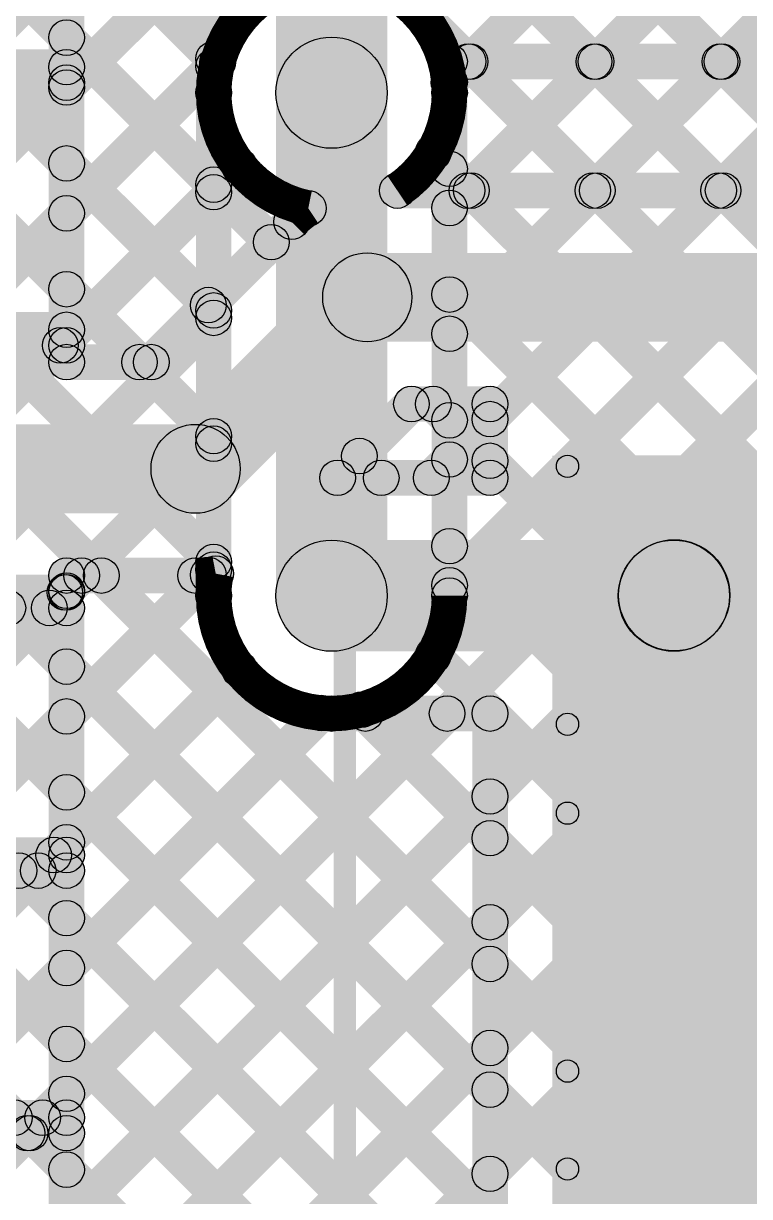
# Model space of a CAD drawing. Header units: millimetres. Extents: x 0 to 5.55, y 0 to 1.02.
# Drawn here: x 0.5038 to 0.6669, y 0.3828 to 0.6466 of the extents above; entities that cross this region are included whole.
import ezdxf

# ---------------------------------------------------------------- set-up
doc = ezdxf.new("R2010")
doc.units = ezdxf.units.MM
doc.header["$MEASUREMENT"] = 0
for name, color, linetype in [('BottomLayer', 5, 'Continuous'), ('BottomOverlay', 54, 'Continuous'), ('BottomPaste', 16, 'Continuous'), ('BottomSolder', 6, 'Continuous'), ('TopLayer', 1, 'Continuous'), ('ViaHoleLayer', 16, 'Continuous')]:
    doc.layers.add(name, color=color, linetype=linetype)

# ---------------------------------------------------------------- blocks, each defined once
blk = doc.blocks.new('RES_0805_B_13')
at = {"layer": 'BottomLayer'}
for points in [[(-0.06, 0.025), (-0.02, 0.025), (-0.02, -0.025), (-0.06, -0.025)], [(0.02, 0.025), (0.06, 0.025), (0.06, -0.025), (0.02, -0.025)]]:
    blk.add_hatch(color=5, dxfattribs=at).paths.add_polyline_path(points)
at = {"layer": 'BottomOverlay'}
h = blk.add_hatch(color=54, dxfattribs=at)
edge = h.paths.add_edge_path()
edge.add_arc((-0.064, 0.029), 0.0025, 0, 360)
h = blk.add_hatch(color=54, dxfattribs=at)
edge = h.paths.add_edge_path()
edge.add_arc((-0.064, 0.029), 0.0025, 0, 360)
for points in [[(0.064, 0.0315), (0.064, 0.0265), (-0.064, 0.0265), (-0.064, 0.0315)], [(-0.0665, 0.029), (-0.0615, 0.029), (-0.0615, -0.029), (-0.0665, -0.029)], [(0.0615, 0.029), (0.0665, 0.029), (0.0665, -0.029), (0.0615, -0.029)], [(0.064, -0.0265), (0.064, -0.0315), (-0.064, -0.0315), (-0.064, -0.0265)]]:
    blk.add_hatch(color=54, dxfattribs=at).paths.add_polyline_path(points)
h = blk.add_hatch(color=54, dxfattribs=at)
edge = h.paths.add_edge_path()
edge.add_arc((0.064, 0.029), 0.0025, 0, 360)
h = blk.add_hatch(color=54, dxfattribs=at)
edge = h.paths.add_edge_path()
edge.add_arc((0.064, 0.029), 0.0025, 0, 360)
h = blk.add_hatch(color=54, dxfattribs=at)
edge = h.paths.add_edge_path()
edge.add_arc((-0.064, -0.029), 0.0025, 0, 360)
h = blk.add_hatch(color=54, dxfattribs=at)
edge = h.paths.add_edge_path()
edge.add_arc((-0.064, -0.029), 0.0025, 0, 360)
h = blk.add_hatch(color=54, dxfattribs=at)
edge = h.paths.add_edge_path()
edge.add_arc((0.064, -0.029), 0.0025, 0, 360)
h = blk.add_hatch(color=54, dxfattribs=at)
edge = h.paths.add_edge_path()
edge.add_arc((0.064, -0.029), 0.0025, 0, 360)
at = {"layer": 'BottomPaste'}
for points in [[(-0.06, 0.025), (-0.02, 0.025), (-0.02, -0.025), (-0.06, -0.025)], [(0.02, 0.025), (0.06, 0.025), (0.06, -0.025), (0.02, -0.025)]]:
    blk.add_hatch(color=16, dxfattribs=at).paths.add_polyline_path(points)
at = {"layer": 'BottomSolder'}
for points in [[(-0.064, 0.029), (-0.016, 0.029), (-0.016, -0.029), (-0.064, -0.029)], [(0.016, 0.029), (0.064, 0.029), (0.064, -0.029), (0.016, -0.029)]]:
    blk.add_hatch(color=6, dxfattribs=at).paths.add_polyline_path(points)
at = {"layer": 'BottomOverlay'}
for centre in [(-0.064, 0.029), (-0.064, 0.029), (0.064, 0.029), (0.064, 0.029), (-0.064, -0.029), (-0.064, -0.029), (0.064, -0.029), (0.064, -0.029)]:
    blk.add_circle(centre, 0.0025, dxfattribs=at)
blk = doc.blocks.new('RES_0805_B_15')
at = {"layer": 'BottomLayer'}
for points in [[(-0.06, 0.025), (-0.02, 0.025), (-0.02, -0.025), (-0.06, -0.025)], [(0.02, 0.025), (0.06, 0.025), (0.06, -0.025), (0.02, -0.025)]]:
    blk.add_hatch(color=5, dxfattribs=at).paths.add_polyline_path(points)
at = {"layer": 'BottomOverlay'}
h = blk.add_hatch(color=54, dxfattribs=at)
edge = h.paths.add_edge_path()
edge.add_arc((-0.064, 0.029), 0.0025, 0, 360)
h = blk.add_hatch(color=54, dxfattribs=at)
edge = h.paths.add_edge_path()
edge.add_arc((-0.064, 0.029), 0.0025, 0, 360)
for points in [[(0.064, 0.0315), (0.064, 0.0265), (-0.064, 0.0265), (-0.064, 0.0315)], [(-0.0665, 0.029), (-0.0615, 0.029), (-0.0615, -0.029), (-0.0665, -0.029)], [(0.0615, 0.029), (0.0665, 0.029), (0.0665, -0.029), (0.0615, -0.029)], [(0.064, -0.0265), (0.064, -0.0315), (-0.064, -0.0315), (-0.064, -0.0265)]]:
    blk.add_hatch(color=54, dxfattribs=at).paths.add_polyline_path(points)
h = blk.add_hatch(color=54, dxfattribs=at)
edge = h.paths.add_edge_path()
edge.add_arc((0.064, 0.029), 0.0025, 0, 360)
h = blk.add_hatch(color=54, dxfattribs=at)
edge = h.paths.add_edge_path()
edge.add_arc((0.064, 0.029), 0.0025, 0, 360)
h = blk.add_hatch(color=54, dxfattribs=at)
edge = h.paths.add_edge_path()
edge.add_arc((-0.064, -0.029), 0.0025, 0, 360)
h = blk.add_hatch(color=54, dxfattribs=at)
edge = h.paths.add_edge_path()
edge.add_arc((-0.064, -0.029), 0.0025, 0, 360)
h = blk.add_hatch(color=54, dxfattribs=at)
edge = h.paths.add_edge_path()
edge.add_arc((0.064, -0.029), 0.0025, 0, 360)
h = blk.add_hatch(color=54, dxfattribs=at)
edge = h.paths.add_edge_path()
edge.add_arc((0.064, -0.029), 0.0025, 0, 360)
at = {"layer": 'BottomPaste'}
for points in [[(-0.06, 0.025), (-0.02, 0.025), (-0.02, -0.025), (-0.06, -0.025)], [(0.02, 0.025), (0.06, 0.025), (0.06, -0.025), (0.02, -0.025)]]:
    blk.add_hatch(color=16, dxfattribs=at).paths.add_polyline_path(points)
at = {"layer": 'BottomSolder'}
for points in [[(-0.064, 0.029), (-0.016, 0.029), (-0.016, -0.029), (-0.064, -0.029)], [(0.016, 0.029), (0.064, 0.029), (0.064, -0.029), (0.016, -0.029)]]:
    blk.add_hatch(color=6, dxfattribs=at).paths.add_polyline_path(points)
at = {"layer": 'BottomOverlay'}
for centre in [(-0.064, 0.029), (-0.064, 0.029), (0.064, 0.029), (0.064, 0.029), (-0.064, -0.029), (-0.064, -0.029), (0.064, -0.029), (0.064, -0.029)]:
    blk.add_circle(centre, 0.0025, dxfattribs=at)
blk = doc.blocks.new('RES_0805_B_16')
at = {"layer": 'BottomLayer'}
for points in [[(-0.06, 0.025), (-0.02, 0.025), (-0.02, -0.025), (-0.06, -0.025)], [(0.02, 0.025), (0.06, 0.025), (0.06, -0.025), (0.02, -0.025)]]:
    blk.add_hatch(color=5, dxfattribs=at).paths.add_polyline_path(points)
at = {"layer": 'BottomOverlay'}
h = blk.add_hatch(color=54, dxfattribs=at)
edge = h.paths.add_edge_path()
edge.add_arc((-0.064, 0.029), 0.0025, 0, 360)
h = blk.add_hatch(color=54, dxfattribs=at)
edge = h.paths.add_edge_path()
edge.add_arc((-0.064, 0.029), 0.0025, 0, 360)
for points in [[(0.064, 0.0315), (0.064, 0.0265), (-0.064, 0.0265), (-0.064, 0.0315)], [(-0.0665, 0.029), (-0.0615, 0.029), (-0.0615, -0.029), (-0.0665, -0.029)], [(0.0615, 0.029), (0.0665, 0.029), (0.0665, -0.029), (0.0615, -0.029)], [(0.064, -0.0265), (0.064, -0.0315), (-0.064, -0.0315), (-0.064, -0.0265)]]:
    blk.add_hatch(color=54, dxfattribs=at).paths.add_polyline_path(points)
h = blk.add_hatch(color=54, dxfattribs=at)
edge = h.paths.add_edge_path()
edge.add_arc((0.064, 0.029), 0.0025, 0, 360)
h = blk.add_hatch(color=54, dxfattribs=at)
edge = h.paths.add_edge_path()
edge.add_arc((0.064, 0.029), 0.0025, 0, 360)
h = blk.add_hatch(color=54, dxfattribs=at)
edge = h.paths.add_edge_path()
edge.add_arc((-0.064, -0.029), 0.0025, 0, 360)
h = blk.add_hatch(color=54, dxfattribs=at)
edge = h.paths.add_edge_path()
edge.add_arc((-0.064, -0.029), 0.0025, 0, 360)
h = blk.add_hatch(color=54, dxfattribs=at)
edge = h.paths.add_edge_path()
edge.add_arc((0.064, -0.029), 0.0025, 0, 360)
h = blk.add_hatch(color=54, dxfattribs=at)
edge = h.paths.add_edge_path()
edge.add_arc((0.064, -0.029), 0.0025, 0, 360)
at = {"layer": 'BottomPaste'}
for points in [[(-0.06, 0.025), (-0.02, 0.025), (-0.02, -0.025), (-0.06, -0.025)], [(0.02, 0.025), (0.06, 0.025), (0.06, -0.025), (0.02, -0.025)]]:
    blk.add_hatch(color=16, dxfattribs=at).paths.add_polyline_path(points)
at = {"layer": 'BottomSolder'}
for points in [[(-0.064, 0.029), (-0.016, 0.029), (-0.016, -0.029), (-0.064, -0.029)], [(0.016, 0.029), (0.064, 0.029), (0.064, -0.029), (0.016, -0.029)]]:
    blk.add_hatch(color=6, dxfattribs=at).paths.add_polyline_path(points)
at = {"layer": 'BottomOverlay'}
for centre in [(-0.064, 0.029), (-0.064, 0.029), (0.064, 0.029), (0.064, 0.029), (-0.064, -0.029), (-0.064, -0.029), (0.064, -0.029), (0.064, -0.029)]:
    blk.add_circle(centre, 0.0025, dxfattribs=at)
blk = doc.blocks.new('B8B_ZR_SM4_TF_LF__SN__B_43')
at = {"layer": 'BottomOverlay'}
blk.add_hatch(color=54, dxfattribs=at).paths.add_polyline_path([(-0.295, -0.1135), (-0.295, -0.1085), (0.29, -0.1085), (0.29, -0.1135)])

msp = doc.modelspace()

# ---------------------------------------------------------------- hatches: boundary and pattern name
at = {"layer": 'BottomLayer'}
for points in [[(0.51745, 0.63676), (0.50945, 0.63676), (0.50945, 0.69232), (0.51745, 0.69232)], [(0.5855, 0.631), (0.5605, 0.631), (0.5605, 0.681), (0.5855, 0.681)], [(0.51062, 0.66884), (0.51628, 0.6745), (0.54933, 0.64145), (0.54367, 0.63579)], [(0.5505, 0.631), (0.5425, 0.631), (0.5425, 0.67002), (0.5505, 0.67002)], [(0.51628, 0.62934), (0.51062, 0.635), (0.54367, 0.66805), (0.54933, 0.66239)], [(0.51062, 0.64056), (0.51628, 0.64621), (0.56228, 0.60022), (0.55662, 0.59456)], [(0.5995, 0.634), (0.5995, 0.642), (0.807, 0.642), (0.807, 0.634)], [(0.32797, 0.63276), (0.32797, 0.64076), (0.51345, 0.64076), (0.51345, 0.63276)], [(0.51628, 0.60106), (0.51062, 0.60671), (0.54367, 0.63977), (0.54933, 0.63411)], [(0.60233, 0.63054), (0.59667, 0.6362), (0.6013, 0.64083), (0.60696, 0.63517)], [(0.60624, 0.60617), (0.60059, 0.61183), (0.62959, 0.64083), (0.63524, 0.63517)], [(0.60086, 0.63517), (0.60652, 0.64083), (0.63552, 0.61183), (0.62986, 0.60617)], [(0.63453, 0.60617), (0.62887, 0.61183), (0.65787, 0.64083), (0.66353, 0.63517)], [(0.63453, 0.60617), (0.62887, 0.61183), (0.65787, 0.64083), (0.66353, 0.63517)], [(0.62914, 0.63517), (0.6348, 0.64083), (0.6638, 0.61183), (0.65814, 0.60617)], [(0.66281, 0.60617), (0.65716, 0.61183), (0.68616, 0.64083), (0.69181, 0.63517)], [(0.65743, 0.63517), (0.66309, 0.64083), (0.69209, 0.61183), (0.68643, 0.60617)], [(0.32797, 0.62926), (0.32797, 0.63726), (0.51345, 0.63726), (0.51345, 0.62926)], [(0.6035, 0.631), (0.5955, 0.631), (0.5955, 0.638), (0.6035, 0.638)], [(0.51745, 0.5777), (0.50945, 0.5777), (0.50945, 0.63326), (0.51745, 0.63326)], [(0.59301, 0.61473), (0.59867, 0.62039), (0.60723, 0.61183), (0.60158, 0.60617)], [(0.51488, 0.57138), (0.50922, 0.57703), (0.54947, 0.61728), (0.55513, 0.61163)], [(0.51062, 0.61227), (0.51628, 0.61793), (0.54813, 0.58607), (0.54248, 0.58042)], [(0.58777, 0.605), (0.58777, 0.613), (1.3715, 0.613), (1.3715, 0.605)], [(0.53531, 0.5676), (0.52966, 0.57325), (0.5612, 0.6048), (0.56686, 0.59914)], [(0.581, 0.575), (0.581, 0.595), (1.381, 0.595), (1.381, 0.575)], [(0.5495, 0.53935), (0.53535, 0.5535), (0.57393, 0.59207), (0.58807, 0.57793)], [(0.51062, 0.58399), (0.51628, 0.58965), (0.53267, 0.57325), (0.52701, 0.5676)], [(0.42248, 0.5737), (0.42248, 0.5817), (0.51345, 0.5817), (0.51345, 0.5737)], [(0.32797, 0.5702), (0.32797, 0.5782), (0.51345, 0.5782), (0.51345, 0.5702)], [(0.51745, 0.57043), (0.50945, 0.57043), (0.50945, 0.5742), (0.51745, 0.5742)], [(0.51345, 0.56643), (0.51345, 0.57443), (0.53248, 0.57443), (0.53248, 0.56643)], [(0.59094, 0.557), (0.59094, 0.565), (0.6086, 0.565), (0.6086, 0.557)], [(0.57717, 0.54158), (0.57152, 0.54723), (0.58811, 0.56383), (0.59377, 0.55817)], [(0.59301, 0.55817), (0.59866, 0.56383), (0.61143, 0.55107), (0.60577, 0.54541)], [(0.59822, 0.54158), (0.59256, 0.54723), (0.60577, 0.56044), (0.61143, 0.55479)], [(0.6126, 0.5444), (0.6046, 0.5444), (0.6046, 0.561), (0.6126, 0.561)], [(0.42071, 0.53643), (0.42071, 0.55643), (0.54243, 0.55643), (0.54243, 0.53643)], [(0.57642, 0.54648), (0.58207, 0.55213), (0.58698, 0.54723), (0.58132, 0.54158)], [(0.6736, 0.251), (0.6736, 0.54937), (0.6226, 0.54937), (0.6226, 0.251)], [(0.57434, 0.5404), (0.57434, 0.5484), (0.6086, 0.5484), (0.6086, 0.5404)], [(0.573, 0.5054), (0.573, 0.5304), (0.6499, 0.5304), (0.6499, 0.5054)], [(0.51628, 0.48792), (0.51062, 0.49358), (0.54247, 0.52543), (0.54813, 0.51977)], [(0.51628, 0.48792), (0.51062, 0.49358), (0.54247, 0.52543), (0.54813, 0.51977)], [(0.51628, 0.5162), (0.51062, 0.52186), (0.51401, 0.52525), (0.51967, 0.5196)], [(0.51345, 0.51843), (0.51345, 0.52643), (0.54243, 0.52643), (0.54243, 0.51843)], [(0.51844, 0.5196), (0.5241, 0.52525), (0.61143, 0.43793), (0.60577, 0.43227)], [(0.65874, 0.50906), (0.64106, 0.52674), (0.64116, 0.52684), (0.65884, 0.50916)], [(0.32797, 0.51465), (0.32797, 0.52265), (0.51345, 0.52265), (0.51345, 0.51465)], [(0.51745, 0.51865), (0.50945, 0.51865), (0.50945, 0.52243), (0.51745, 0.52243)], [(0.51239, 0.51232), (0.50674, 0.51798), (0.51023, 0.52147), (0.51589, 0.51582)], [(0.32797, 0.51115), (0.32797, 0.51915), (0.51345, 0.51915), (0.51345, 0.51115)], [(0.51745, 0.45959), (0.50945, 0.45959), (0.50945, 0.51515), (0.51745, 0.51515)], [(0.51062, 0.49914), (0.51628, 0.50479), (0.61143, 0.40964), (0.60577, 0.40399)], [(0.51628, 0.45964), (0.51062, 0.46529), (0.54949, 0.50416), (0.55515, 0.49851)], [(0.51628, 0.43135), (0.51062, 0.43701), (0.56794, 0.49433), (0.57359, 0.48867)], [(0.51628, 0.40307), (0.51062, 0.40872), (0.59613, 0.49423), (0.60178, 0.48858)], [(0.573, 0.4874), (0.573, 0.4954), (0.6086, 0.4954), (0.6086, 0.4874)], [(0.57775, 0.48858), (0.58341, 0.49423), (0.61143, 0.46621), (0.60577, 0.46056)], [(0.6126, 0.237), (0.6046, 0.237), (0.6046, 0.4914), (0.6126, 0.4914)], [(0.51062, 0.47085), (0.51628, 0.47651), (0.61143, 0.38136), (0.60577, 0.3757)], [(0.51628, 0.37478), (0.51062, 0.38044), (0.60577, 0.47559), (0.61143, 0.46993)], [(0.5134, 0.45676), (0.50775, 0.46242), (0.51062, 0.46529), (0.51628, 0.45964)], [(0.32797, 0.45559), (0.32797, 0.46359), (0.51345, 0.46359), (0.51345, 0.45559)], [(0.49643, 0.45676), (0.50208, 0.46242), (0.50558, 0.45892), (0.49992, 0.45327)], [(0.50991, 0.45327), (0.50425, 0.45892), (0.50775, 0.46242), (0.5134, 0.45676)], [(0.32797, 0.45209), (0.32797, 0.46009), (0.51345, 0.46009), (0.51345, 0.45209)], [(0.51745, 0.40054), (0.50945, 0.40054), (0.50945, 0.45609), (0.51745, 0.45609)], [(0.51062, 0.44257), (0.51628, 0.44822), (0.61143, 0.35308), (0.60577, 0.34742)], [(0.51628, 0.3465), (0.51062, 0.35216), (0.60577, 0.44731), (0.61143, 0.44165)], [(0.51062, 0.41428), (0.51628, 0.41994), (0.61143, 0.32479), (0.60577, 0.31913)], [(0.51628, 0.31821), (0.51062, 0.32387), (0.60577, 0.41902), (0.61143, 0.41336)], [(0.51092, 0.39771), (0.50526, 0.40336), (0.51062, 0.40872), (0.51628, 0.40307)], [(0.32797, 0.39654), (0.32797, 0.40454), (0.51345, 0.40454), (0.51345, 0.39654)], [(0.32797, 0.39304), (0.32797, 0.40104), (0.51345, 0.40104), (0.51345, 0.39304)], [(0.49891, 0.39771), (0.50457, 0.40336), (0.50807, 0.39987), (0.50241, 0.39421)], [(0.50742, 0.39421), (0.50176, 0.39987), (0.50526, 0.40336), (0.51092, 0.39771)], [(0.51745, 0.34148), (0.50945, 0.34148), (0.50945, 0.39704), (0.51745, 0.39704)], [(0.51062, 0.386), (0.51628, 0.39166), (0.61143, 0.29651), (0.60577, 0.29085)], [(0.51628, 0.28993), (0.51062, 0.29559), (0.60577, 0.39074), (0.61143, 0.38508)]]:
    msp.add_hatch(color=5, dxfattribs=at).paths.add_polyline_path(points)
h = msp.add_hatch(color=5, dxfattribs=at)
edge = h.paths.add_edge_path()
edge.add_arc((0.51345, 0.64339), 0.004, 0, 360)
h = msp.add_hatch(color=5, dxfattribs=at)
edge = h.paths.add_edge_path()
edge.add_arc((0.5465, 0.63862), 0.004, 0, 360)
h = msp.add_hatch(color=5, dxfattribs=at)
edge = h.paths.add_edge_path()
edge.add_arc((0.573, 0.631), 0.0125, 0, 360)
h = msp.add_hatch(color=5, dxfattribs=at)
edge = h.paths.add_edge_path()
edge.add_arc((0.573, 0.631), 0.01181, 0, 360)
h = msp.add_hatch(color=5, dxfattribs=at)
edge = h.paths.add_edge_path()
edge.add_arc((0.5995, 0.638), 0.004, 0, 360)
h = msp.add_hatch(color=5, dxfattribs=at)
edge = h.paths.add_edge_path()
edge.add_arc((0.5995, 0.638), 0.004, 0, 360)
h = msp.add_hatch(color=5, dxfattribs=at)
edge = h.paths.add_edge_path()
edge.add_arc((0.60369, 0.638), 0.004, 0, 360)
h = msp.add_hatch(color=5, dxfattribs=at)
edge = h.paths.add_edge_path()
edge.add_arc((0.60413, 0.638), 0.004, 0, 360)
h = msp.add_hatch(color=5, dxfattribs=at)
edge = h.paths.add_edge_path()
edge.add_arc((0.63197, 0.638), 0.004, 0, 360)
h = msp.add_hatch(color=5, dxfattribs=at)
edge = h.paths.add_edge_path()
edge.add_arc((0.63242, 0.638), 0.004, 0, 360)
h = msp.add_hatch(color=5, dxfattribs=at)
edge = h.paths.add_edge_path()
edge.add_arc((0.66026, 0.638), 0.004, 0, 360)
h = msp.add_hatch(color=5, dxfattribs=at)
edge = h.paths.add_edge_path()
edge.add_arc((0.6607, 0.638), 0.004, 0, 360)
h = msp.add_hatch(color=5, dxfattribs=at)
edge = h.paths.add_edge_path()
edge.add_arc((0.6607, 0.638), 0.004, 0, 360)
h = msp.add_hatch(color=5, dxfattribs=at)
edge = h.paths.add_edge_path()
edge.add_arc((0.51345, 0.63676), 0.004, 0, 360)
h = msp.add_hatch(color=5, dxfattribs=at)
edge = h.paths.add_edge_path()
edge.add_arc((0.51345, 0.63676), 0.004, 0, 360)
h = msp.add_hatch(color=5, dxfattribs=at)
edge = h.paths.add_edge_path()
edge.add_arc((0.5465, 0.63694), 0.004, 0, 360)
h = msp.add_hatch(color=5, dxfattribs=at)
edge = h.paths.add_edge_path()
edge.add_arc((0.51345, 0.63326), 0.004, 0, 360)
h = msp.add_hatch(color=5, dxfattribs=at)
edge = h.paths.add_edge_path()
edge.add_arc((0.51345, 0.63326), 0.004, 0, 360)
h = msp.add_hatch(color=5, dxfattribs=at)
edge = h.paths.add_edge_path()
edge.add_arc((0.51345, 0.63217), 0.004, 0, 360)
h = msp.add_hatch(color=5, dxfattribs=at)
edge = h.paths.add_edge_path()
edge.add_arc((0.5995, 0.63337), 0.004, 0, 360)
h = msp.add_hatch(color=5, dxfattribs=at)
edge = h.paths.add_edge_path()
edge.add_arc((0.5465, 0.631), 0.004, 0, 360)
h = msp.add_hatch(color=5, dxfattribs=at)
edge = h.paths.add_edge_path()
edge.add_arc((0.5465, 0.631), 0.004, 0, 360)
h = msp.add_hatch(color=5, dxfattribs=at)
edge = h.paths.add_edge_path()
edge.add_arc((0.5995, 0.631), 0.004, 0, 360)
h = msp.add_hatch(color=5, dxfattribs=at)
edge = h.paths.add_edge_path()
edge.add_arc((0.5995, 0.631), 0.004, 0, 360)
h = msp.add_hatch(color=5, dxfattribs=at)
edge = h.paths.add_edge_path()
edge.add_arc((0.59584, 0.61756), 0.004, 0, 360)
h = msp.add_hatch(color=5, dxfattribs=at)
edge = h.paths.add_edge_path()
edge.add_arc((0.51345, 0.6151), 0.004, 0, 360)
h = msp.add_hatch(color=5, dxfattribs=at)
edge = h.paths.add_edge_path()
edge.add_arc((0.5523, 0.61445), 0.004, 0, 360)
h = msp.add_hatch(color=5, dxfattribs=at)
edge = h.paths.add_edge_path()
edge.add_arc((0.58777, 0.609), 0.004, 0, 360)
h = msp.add_hatch(color=5, dxfattribs=at)
edge = h.paths.add_edge_path()
edge.add_arc((0.58777, 0.609), 0.004, 0, 360)
h = msp.add_hatch(color=5, dxfattribs=at)
edge = h.paths.add_edge_path()
edge.add_arc((0.60342, 0.609), 0.004, 0, 360)
h = msp.add_hatch(color=5, dxfattribs=at)
edge = h.paths.add_edge_path()
edge.add_arc((0.6044, 0.609), 0.004, 0, 360)
h = msp.add_hatch(color=5, dxfattribs=at)
edge = h.paths.add_edge_path()
edge.add_arc((0.6317, 0.609), 0.004, 0, 360)
h = msp.add_hatch(color=5, dxfattribs=at)
edge = h.paths.add_edge_path()
edge.add_arc((0.6317, 0.609), 0.004, 0, 360)
h = msp.add_hatch(color=5, dxfattribs=at)
edge = h.paths.add_edge_path()
edge.add_arc((0.63269, 0.609), 0.004, 0, 360)
h = msp.add_hatch(color=5, dxfattribs=at)
edge = h.paths.add_edge_path()
edge.add_arc((0.65998, 0.609), 0.004, 0, 360)
h = msp.add_hatch(color=5, dxfattribs=at)
edge = h.paths.add_edge_path()
edge.add_arc((0.66097, 0.609), 0.004, 0, 360)
h = msp.add_hatch(color=5, dxfattribs=at)
edge = h.paths.add_edge_path()
edge.add_arc((0.51345, 0.60389), 0.004, 0, 360)
h = msp.add_hatch(color=5, dxfattribs=at)
edge = h.paths.add_edge_path()
edge.add_arc((0.56777, 0.60502), 0.004, 0, 360)
h = msp.add_hatch(color=5, dxfattribs=at)
edge = h.paths.add_edge_path()
edge.add_arc((0.56777, 0.60502), 0.004, 0, 360)
h = msp.add_hatch(color=5, dxfattribs=at)
edge = h.paths.add_edge_path()
edge.add_arc((0.56777, 0.60502), 0.004, 0, 360)
h = msp.add_hatch(color=5, dxfattribs=at)
edge = h.paths.add_edge_path()
edge.add_arc((0.56403, 0.60197), 0.004, 0, 360)
h = msp.add_hatch(color=5, dxfattribs=at)
edge = h.paths.add_edge_path()
edge.add_arc((0.56403, 0.60197), 0.004, 0, 360)
h = msp.add_hatch(color=5, dxfattribs=at)
edge = h.paths.add_edge_path()
edge.add_arc((0.56403, 0.60197), 0.004, 0, 360)
h = msp.add_hatch(color=5, dxfattribs=at)
edge = h.paths.add_edge_path()
edge.add_arc((0.55945, 0.59739), 0.004, 0, 360)
h = msp.add_hatch(color=5, dxfattribs=at)
edge = h.paths.add_edge_path()
edge.add_arc((0.581, 0.585), 0.01, 0, 360)
h = msp.add_hatch(color=5, dxfattribs=at)
edge = h.paths.add_edge_path()
edge.add_arc((0.581, 0.585), 0.01, 0, 360)
h = msp.add_hatch(color=5, dxfattribs=at)
edge = h.paths.add_edge_path()
edge.add_arc((0.51345, 0.58682), 0.004, 0, 360)
h = msp.add_hatch(color=5, dxfattribs=at)
edge = h.paths.add_edge_path()
edge.add_arc((0.5453, 0.58325), 0.004, 0, 360)
h = msp.add_hatch(color=5, dxfattribs=at)
edge = h.paths.add_edge_path()
edge.add_arc((0.51345, 0.5777), 0.004, 0, 360)
h = msp.add_hatch(color=5, dxfattribs=at)
edge = h.paths.add_edge_path()
edge.add_arc((0.51345, 0.5777), 0.004, 0, 360)
h = msp.add_hatch(color=5, dxfattribs=at)
edge = h.paths.add_edge_path()
edge.add_arc((0.51205, 0.5742), 0.004, 0, 360)
h = msp.add_hatch(color=5, dxfattribs=at)
edge = h.paths.add_edge_path()
edge.add_arc((0.51345, 0.5742), 0.004, 0, 360)
h = msp.add_hatch(color=5, dxfattribs=at)
edge = h.paths.add_edge_path()
edge.add_arc((0.51345, 0.5742), 0.004, 0, 360)
h = msp.add_hatch(color=5, dxfattribs=at)
edge = h.paths.add_edge_path()
edge.add_arc((0.51345, 0.57043), 0.004, 0, 360)
h = msp.add_hatch(color=5, dxfattribs=at)
edge = h.paths.add_edge_path()
edge.add_arc((0.51345, 0.57043), 0.004, 0, 360)
h = msp.add_hatch(color=5, dxfattribs=at)
edge = h.paths.add_edge_path()
edge.add_arc((0.52984, 0.57043), 0.004, 0, 360)
h = msp.add_hatch(color=5, dxfattribs=at)
edge = h.paths.add_edge_path()
edge.add_arc((0.53248, 0.57043), 0.004, 0, 360)
h = msp.add_hatch(color=5, dxfattribs=at)
edge = h.paths.add_edge_path()
edge.add_arc((0.53248, 0.57043), 0.004, 0, 360)
h = msp.add_hatch(color=5, dxfattribs=at)
edge = h.paths.add_edge_path()
edge.add_arc((0.59094, 0.561), 0.004, 0, 360)
h = msp.add_hatch(color=5, dxfattribs=at)
edge = h.paths.add_edge_path()
edge.add_arc((0.59094, 0.561), 0.004, 0, 360)
h = msp.add_hatch(color=5, dxfattribs=at)
edge = h.paths.add_edge_path()
edge.add_arc((0.59584, 0.561), 0.004, 0, 360)
h = msp.add_hatch(color=5, dxfattribs=at)
edge = h.paths.add_edge_path()
edge.add_arc((0.6086, 0.561), 0.004, 0, 360)
h = msp.add_hatch(color=5, dxfattribs=at)
edge = h.paths.add_edge_path()
edge.add_arc((0.6086, 0.561), 0.004, 0, 360)
h = msp.add_hatch(color=5, dxfattribs=at)
edge = h.paths.add_edge_path()
edge.add_arc((0.6086, 0.55761), 0.004, 0, 360)
h = msp.add_hatch(color=5, dxfattribs=at)
edge = h.paths.add_edge_path()
edge.add_arc((0.54243, 0.54643), 0.01, 0, 360)
h = msp.add_hatch(color=5, dxfattribs=at)
edge = h.paths.add_edge_path()
edge.add_arc((0.54243, 0.54643), 0.01, 0, 360)
h = msp.add_hatch(color=5, dxfattribs=at)
edge = h.paths.add_edge_path()
edge.add_arc((0.57925, 0.5493), 0.004, 0, 360)
h = msp.add_hatch(color=5, dxfattribs=at)
edge = h.paths.add_edge_path()
edge.add_arc((0.6086, 0.54824), 0.004, 0, 360)
h = msp.add_hatch(color=5, dxfattribs=at)
edge = h.paths.add_edge_path()
edge.add_arc((0.57434, 0.5444), 0.004, 0, 360)
h = msp.add_hatch(color=5, dxfattribs=at)
edge = h.paths.add_edge_path()
edge.add_arc((0.57434, 0.5444), 0.004, 0, 360)
h = msp.add_hatch(color=5, dxfattribs=at)
edge = h.paths.add_edge_path()
edge.add_arc((0.58415, 0.5444), 0.004, 0, 360)
h = msp.add_hatch(color=5, dxfattribs=at)
edge = h.paths.add_edge_path()
edge.add_arc((0.59539, 0.5444), 0.004, 0, 360)
h = msp.add_hatch(color=5, dxfattribs=at)
edge = h.paths.add_edge_path()
edge.add_arc((0.6086, 0.5444), 0.004, 0, 360)
h = msp.add_hatch(color=5, dxfattribs=at)
edge = h.paths.add_edge_path()
edge.add_arc((0.6086, 0.5444), 0.004, 0, 360)
h = msp.add_hatch(color=5, dxfattribs=at)
edge = h.paths.add_edge_path()
edge.add_arc((0.573, 0.5179), 0.0125, 0, 360)
h = msp.add_hatch(color=5, dxfattribs=at)
edge = h.paths.add_edge_path()
edge.add_arc((0.6499, 0.5179), 0.0125, 0, 360)
h = msp.add_hatch(color=5, dxfattribs=at)
edge = h.paths.add_edge_path()
edge.add_arc((0.6499, 0.5179), 0.0125, 0, 360)
h = msp.add_hatch(color=5, dxfattribs=at)
edge = h.paths.add_edge_path()
edge.add_arc((0.65, 0.518), 0.0125, 0, 360)
h = msp.add_hatch(color=5, dxfattribs=at)
edge = h.paths.add_edge_path()
edge.add_arc((0.573, 0.5179), 0.01181, 0, 360)
h = msp.add_hatch(color=5, dxfattribs=at)
edge = h.paths.add_edge_path()
edge.add_arc((0.51345, 0.52243), 0.004, 0, 360)
h = msp.add_hatch(color=5, dxfattribs=at)
edge = h.paths.add_edge_path()
edge.add_arc((0.51345, 0.52243), 0.004, 0, 360)
h = msp.add_hatch(color=5, dxfattribs=at)
edge = h.paths.add_edge_path()
edge.add_arc((0.51684, 0.52243), 0.004, 0, 360)
h = msp.add_hatch(color=5, dxfattribs=at)
edge = h.paths.add_edge_path()
edge.add_arc((0.52127, 0.52243), 0.004, 0, 360)
h = msp.add_hatch(color=5, dxfattribs=at)
edge = h.paths.add_edge_path()
edge.add_arc((0.54243, 0.52243), 0.004, 0, 360)
h = msp.add_hatch(color=5, dxfattribs=at)
edge = h.paths.add_edge_path()
edge.add_arc((0.54243, 0.52243), 0.004, 0, 360)
h = msp.add_hatch(color=5, dxfattribs=at)
edge = h.paths.add_edge_path()
edge.add_arc((0.54243, 0.52243), 0.004, 0, 360)
h = msp.add_hatch(color=5, dxfattribs=at)
edge = h.paths.add_edge_path()
edge.add_arc((0.5453, 0.5226), 0.004, 0, 360)
h = msp.add_hatch(color=5, dxfattribs=at)
edge = h.paths.add_edge_path()
edge.add_arc((0.5453, 0.5226), 0.004, 0, 360)
h = msp.add_hatch(color=5, dxfattribs=at)
edge = h.paths.add_edge_path()
edge.add_arc((0.54697, 0.52286), 0.004, 0, 360)
h = msp.add_hatch(color=5, dxfattribs=at)
edge = h.paths.add_edge_path()
edge.add_arc((0.54697, 0.52286), 0.004, 0, 360)
h = msp.add_hatch(color=5, dxfattribs=at)
edge = h.paths.add_edge_path()
edge.add_arc((0.54697, 0.52286), 0.004, 0, 360)
h = msp.add_hatch(color=5, dxfattribs=at)
edge = h.paths.add_edge_path()
edge.add_arc((0.51306, 0.51865), 0.004, 0, 360)
h = msp.add_hatch(color=5, dxfattribs=at)
edge = h.paths.add_edge_path()
edge.add_arc((0.51345, 0.51903), 0.004, 0, 360)
h = msp.add_hatch(color=5, dxfattribs=at)
edge = h.paths.add_edge_path()
edge.add_arc((0.51345, 0.51865), 0.004, 0, 360)
h = msp.add_hatch(color=5, dxfattribs=at)
edge = h.paths.add_edge_path()
edge.add_arc((0.51345, 0.51865), 0.004, 0, 360)
h = msp.add_hatch(color=5, dxfattribs=at)
edge = h.paths.add_edge_path()
edge.add_arc((0.50026, 0.51515), 0.004, 0, 360)
h = msp.add_hatch(color=5, dxfattribs=at)
edge = h.paths.add_edge_path()
edge.add_arc((0.50957, 0.51515), 0.004, 0, 360)
h = msp.add_hatch(color=5, dxfattribs=at)
edge = h.paths.add_edge_path()
edge.add_arc((0.51345, 0.51515), 0.004, 0, 360)
h = msp.add_hatch(color=5, dxfattribs=at)
edge = h.paths.add_edge_path()
edge.add_arc((0.51345, 0.51515), 0.004, 0, 360)
h = msp.add_hatch(color=5, dxfattribs=at)
edge = h.paths.add_edge_path()
edge.add_arc((0.51345, 0.50196), 0.004, 0, 360)
h = msp.add_hatch(color=5, dxfattribs=at)
edge = h.paths.add_edge_path()
edge.add_arc((0.55232, 0.50133), 0.004, 0, 360)
h = msp.add_hatch(color=5, dxfattribs=at)
edge = h.paths.add_edge_path()
edge.add_arc((0.51345, 0.49075), 0.004, 0, 360)
h = msp.add_hatch(color=5, dxfattribs=at)
edge = h.paths.add_edge_path()
edge.add_arc((0.51345, 0.49075), 0.004, 0, 360)
h = msp.add_hatch(color=5, dxfattribs=at)
edge = h.paths.add_edge_path()
edge.add_arc((0.57077, 0.4915), 0.004, 0, 360)
h = msp.add_hatch(color=5, dxfattribs=at)
edge = h.paths.add_edge_path()
edge.add_arc((0.573, 0.4914), 0.004, 0, 360)
h = msp.add_hatch(color=5, dxfattribs=at)
edge = h.paths.add_edge_path()
edge.add_arc((0.573, 0.4914), 0.004, 0, 360)
h = msp.add_hatch(color=5, dxfattribs=at)
edge = h.paths.add_edge_path()
edge.add_arc((0.58058, 0.4914), 0.004, 0, 360)
h = msp.add_hatch(color=5, dxfattribs=at)
edge = h.paths.add_edge_path()
edge.add_arc((0.59896, 0.4914), 0.004, 0, 360)
h = msp.add_hatch(color=5, dxfattribs=at)
edge = h.paths.add_edge_path()
edge.add_arc((0.6086, 0.4914), 0.004, 0, 360)
h = msp.add_hatch(color=5, dxfattribs=at)
edge = h.paths.add_edge_path()
edge.add_arc((0.6086, 0.4914), 0.004, 0, 360)
h = msp.add_hatch(color=5, dxfattribs=at)
edge = h.paths.add_edge_path()
edge.add_arc((0.51345, 0.47368), 0.004, 0, 360)
h = msp.add_hatch(color=5, dxfattribs=at)
edge = h.paths.add_edge_path()
edge.add_arc((0.6086, 0.47276), 0.004, 0, 360)
h = msp.add_hatch(color=5, dxfattribs=at)
edge = h.paths.add_edge_path()
edge.add_arc((0.6086, 0.46338), 0.004, 0, 360)
h = msp.add_hatch(color=5, dxfattribs=at)
edge = h.paths.add_edge_path()
edge.add_arc((0.51345, 0.46246), 0.004, 0, 360)
h = msp.add_hatch(color=5, dxfattribs=at)
edge = h.paths.add_edge_path()
edge.add_arc((0.51345, 0.46246), 0.004, 0, 360)
h = msp.add_hatch(color=5, dxfattribs=at)
edge = h.paths.add_edge_path()
edge.add_arc((0.51057, 0.45959), 0.004, 0, 360)
h = msp.add_hatch(color=5, dxfattribs=at)
edge = h.paths.add_edge_path()
edge.add_arc((0.51057, 0.45959), 0.004, 0, 360)
h = msp.add_hatch(color=5, dxfattribs=at)
edge = h.paths.add_edge_path()
edge.add_arc((0.51345, 0.45959), 0.004, 0, 360)
h = msp.add_hatch(color=5, dxfattribs=at)
edge = h.paths.add_edge_path()
edge.add_arc((0.51345, 0.45959), 0.004, 0, 360)
h = msp.add_hatch(color=5, dxfattribs=at)
edge = h.paths.add_edge_path()
edge.add_arc((0.50275, 0.45609), 0.004, 0, 360)
h = msp.add_hatch(color=5, dxfattribs=at)
edge = h.paths.add_edge_path()
edge.add_arc((0.50708, 0.45609), 0.004, 0, 360)
h = msp.add_hatch(color=5, dxfattribs=at)
edge = h.paths.add_edge_path()
edge.add_arc((0.51345, 0.45609), 0.004, 0, 360)
h = msp.add_hatch(color=5, dxfattribs=at)
edge = h.paths.add_edge_path()
edge.add_arc((0.51345, 0.45609), 0.004, 0, 360)
h = msp.add_hatch(color=5, dxfattribs=at)
edge = h.paths.add_edge_path()
edge.add_arc((0.51345, 0.4454), 0.004, 0, 360)
h = msp.add_hatch(color=5, dxfattribs=at)
edge = h.paths.add_edge_path()
edge.add_arc((0.6086, 0.44448), 0.004, 0, 360)
h = msp.add_hatch(color=5, dxfattribs=at)
edge = h.paths.add_edge_path()
edge.add_arc((0.51345, 0.43418), 0.004, 0, 360)
h = msp.add_hatch(color=5, dxfattribs=at)
edge = h.paths.add_edge_path()
edge.add_arc((0.6086, 0.4351), 0.004, 0, 360)
h = msp.add_hatch(color=5, dxfattribs=at)
edge = h.paths.add_edge_path()
edge.add_arc((0.51345, 0.41711), 0.004, 0, 360)
h = msp.add_hatch(color=5, dxfattribs=at)
edge = h.paths.add_edge_path()
edge.add_arc((0.6086, 0.41619), 0.004, 0, 360)
h = msp.add_hatch(color=5, dxfattribs=at)
edge = h.paths.add_edge_path()
edge.add_arc((0.51345, 0.4059), 0.004, 0, 360)
h = msp.add_hatch(color=5, dxfattribs=at)
edge = h.paths.add_edge_path()
edge.add_arc((0.51345, 0.4059), 0.004, 0, 360)
h = msp.add_hatch(color=5, dxfattribs=at)
edge = h.paths.add_edge_path()
edge.add_arc((0.6086, 0.40682), 0.004, 0, 360)
h = msp.add_hatch(color=5, dxfattribs=at)
edge = h.paths.add_edge_path()
edge.add_arc((0.50174, 0.40054), 0.004, 0, 360)
h = msp.add_hatch(color=5, dxfattribs=at)
edge = h.paths.add_edge_path()
edge.add_arc((0.50809, 0.40054), 0.004, 0, 360)
h = msp.add_hatch(color=5, dxfattribs=at)
edge = h.paths.add_edge_path()
edge.add_arc((0.50809, 0.40054), 0.004, 0, 360)
h = msp.add_hatch(color=5, dxfattribs=at)
edge = h.paths.add_edge_path()
edge.add_arc((0.51345, 0.40054), 0.004, 0, 360)
h = msp.add_hatch(color=5, dxfattribs=at)
edge = h.paths.add_edge_path()
edge.add_arc((0.51345, 0.40054), 0.004, 0, 360)
h = msp.add_hatch(color=5, dxfattribs=at)
edge = h.paths.add_edge_path()
edge.add_arc((0.50459, 0.39704), 0.004, 0, 360)
h = msp.add_hatch(color=5, dxfattribs=at)
edge = h.paths.add_edge_path()
edge.add_arc((0.50524, 0.39704), 0.004, 0, 360)
h = msp.add_hatch(color=5, dxfattribs=at)
edge = h.paths.add_edge_path()
edge.add_arc((0.51345, 0.39704), 0.004, 0, 360)
h = msp.add_hatch(color=5, dxfattribs=at)
edge = h.paths.add_edge_path()
edge.add_arc((0.51345, 0.39704), 0.004, 0, 360)
h = msp.add_hatch(color=5, dxfattribs=at)
edge = h.paths.add_edge_path()
edge.add_arc((0.51345, 0.38883), 0.004, 0, 360)
h = msp.add_hatch(color=5, dxfattribs=at)
edge = h.paths.add_edge_path()
edge.add_arc((0.6086, 0.38791), 0.004, 0, 360)
at = {"layer": 'TopLayer'}
for points in [[(0.34071, 0.45377), (0.33505, 0.45943), (0.87202, 0.9964), (0.87767, 0.99074)], [(0.45384, 0.34063), (0.44819, 0.34629), (1.09829, 0.9964), (1.10395, 0.99074)], [(0.46799, 0.32649), (0.46233, 0.33215), (1.12658, 0.9964), (1.13223, 0.99074)], [(0.48213, 0.31235), (0.47647, 0.31801), (1.15486, 0.9964), (1.16052, 0.99074)], [(0.50473, 0.30667), (0.49908, 0.31233), (1.18314, 0.9964), (1.1888, 0.99074)], [(0.53302, 0.30667), (0.52736, 0.31233), (1.21143, 0.9964), (1.21709, 0.99074)], [(0.5613, 0.30667), (0.55565, 0.31233), (1.23971, 0.9964), (1.24537, 0.99074)], [(0.58959, 0.30667), (0.58393, 0.31233), (1.268, 0.9964), (1.27365, 0.99074)], [(0.60233, 0.54569), (0.59667, 0.55134), (1.04172, 0.9964), (1.04738, 0.99074)], [(0.60233, 0.5174), (0.59667, 0.52306), (1.07001, 0.9964), (1.07566, 0.99074)], [(0.33033, 0.47168), (0.32467, 0.47733), (0.63367, 0.78633), (0.63933, 0.78068)], [(0.39879, 0.78067), (0.40445, 0.78633), (0.5502, 0.64057), (0.54454, 0.63492)], [(0.45536, 0.78067), (0.46102, 0.78633), (0.93502, 0.31233), (0.92936, 0.30667)], [(0.48364, 0.78067), (0.4893, 0.78633), (0.9633, 0.31233), (0.95764, 0.30667)], [(0.51193, 0.78067), (0.51759, 0.78633), (0.99159, 0.31233), (0.98593, 0.30667)], [(0.38433, 0.76685), (0.38998, 0.77251), (0.54933, 0.61316), (0.54367, 0.60751)], [(0.37019, 0.75271), (0.37584, 0.75837), (0.54933, 0.58488), (0.54367, 0.57922)], [(0.60223, 0.63044), (0.59657, 0.6361), (0.71743, 0.75695), (0.72309, 0.7513)], [(0.35604, 0.73857), (0.3617, 0.74422), (0.54933, 0.5566), (0.54367, 0.55094)], [(0.60233, 0.60226), (0.59667, 0.60791), (0.72726, 0.7385), (0.73292, 0.73285)], [(0.60233, 0.57397), (0.59667, 0.57963), (0.75141, 0.73437), (0.75707, 0.72871)], [(0.60233, 0.57397), (0.59667, 0.57963), (0.75141, 0.73437), (0.75707, 0.72871)], [(0.3419, 0.72442), (0.34756, 0.73008), (0.54933, 0.52831), (0.54367, 0.52265)], [(0.32776, 0.71028), (0.33342, 0.71594), (0.73703, 0.31233), (0.73137, 0.30667)], [(0.31362, 0.69614), (0.31927, 0.7018), (0.70874, 0.31233), (0.70309, 0.30667)], [(0.32393, 0.65754), (0.32959, 0.6632), (0.68046, 0.31233), (0.6748, 0.30667)], [(0.31423, 0.63896), (0.31988, 0.64462), (0.65217, 0.31233), (0.64652, 0.30667)], [(0.35485, 0.43963), (0.34919, 0.44529), (0.54457, 0.64066), (0.55022, 0.63501)], [(0.5505, 0.5179), (0.5425, 0.5179), (0.5425, 0.631), (0.5505, 0.631)], [(0.5855, 0.5179), (0.5605, 0.5179), (0.5605, 0.631), (0.5855, 0.631)], [(0.6035, 0.5179), (0.5955, 0.5179), (0.5955, 0.631), (0.6035, 0.631)], [(0.59667, 0.61108), (0.60233, 0.61673), (0.90673, 0.31233), (0.90108, 0.30667)], [(0.36899, 0.42549), (0.36333, 0.43114), (0.54367, 0.61148), (0.54933, 0.60582)], [(0.32467, 0.60023), (0.33033, 0.60589), (0.62389, 0.31233), (0.61823, 0.30667)], [(0.59667, 0.58279), (0.60233, 0.58845), (0.87845, 0.31233), (0.87279, 0.30667)], [(0.38313, 0.41134), (0.37748, 0.417), (0.54367, 0.5832), (0.54933, 0.57754)], [(0.32467, 0.57195), (0.33033, 0.5776), (0.5956, 0.31233), (0.58995, 0.30667)], [(0.59667, 0.55451), (0.60233, 0.56016), (0.85016, 0.31233), (0.84451, 0.30667)], [(0.39727, 0.3972), (0.39162, 0.40286), (0.54367, 0.55491), (0.54933, 0.54926)], [(0.59667, 0.52622), (0.60233, 0.53188), (0.82188, 0.31233), (0.81622, 0.30667)], [(0.41142, 0.38306), (0.40576, 0.38872), (0.54367, 0.52663), (0.54933, 0.52097)], [(0.41142, 0.38306), (0.40576, 0.38872), (0.54367, 0.52663), (0.54933, 0.52097)], [(0.593, 0.50161), (0.59865, 0.50727), (0.7936, 0.31233), (0.78794, 0.30667)], [(0.42556, 0.36892), (0.4199, 0.37457), (0.54949, 0.50416), (0.55515, 0.49851)], [(0.4397, 0.35478), (0.43404, 0.36043), (0.56794, 0.49433), (0.57359, 0.48867)], [(0.57689, 0.48944), (0.58254, 0.4951), (0.76531, 0.31233), (0.75965, 0.30667)]]:
    msp.add_hatch(color=1, dxfattribs=at).paths.add_polyline_path(points)
h = msp.add_hatch(color=1, dxfattribs=at)
edge = h.paths.add_edge_path()
edge.add_arc((0.54737, 0.63775), 0.004, 0, 360)
h = msp.add_hatch(color=1, dxfattribs=at)
edge = h.paths.add_edge_path()
edge.add_arc((0.5474, 0.63783), 0.004, 0, 360)
h = msp.add_hatch(color=1, dxfattribs=at)
edge = h.paths.add_edge_path()
edge.add_arc((0.573, 0.631), 0.0125, 0, 360)
h = msp.add_hatch(color=1, dxfattribs=at)
edge = h.paths.add_edge_path()
edge.add_arc((0.573, 0.631), 0.01181, 0, 360)
h = msp.add_hatch(color=1, dxfattribs=at)
edge = h.paths.add_edge_path()
edge.add_arc((0.5994, 0.63327), 0.004, 0, 360)
h = msp.add_hatch(color=1, dxfattribs=at)
edge = h.paths.add_edge_path()
edge.add_arc((0.5465, 0.631), 0.004, 0, 360)
h = msp.add_hatch(color=1, dxfattribs=at)
edge = h.paths.add_edge_path()
edge.add_arc((0.5465, 0.631), 0.004, 0, 360)
h = msp.add_hatch(color=1, dxfattribs=at)
edge = h.paths.add_edge_path()
edge.add_arc((0.5995, 0.631), 0.004, 0, 360)
h = msp.add_hatch(color=1, dxfattribs=at)
edge = h.paths.add_edge_path()
edge.add_arc((0.5995, 0.631), 0.004, 0, 360)
h = msp.add_hatch(color=1, dxfattribs=at)
edge = h.paths.add_edge_path()
edge.add_arc((0.5995, 0.6139), 0.004, 0, 360)
h = msp.add_hatch(color=1, dxfattribs=at)
edge = h.paths.add_edge_path()
edge.add_arc((0.5465, 0.61034), 0.004, 0, 360)
h = msp.add_hatch(color=1, dxfattribs=at)
edge = h.paths.add_edge_path()
edge.add_arc((0.5465, 0.60865), 0.004, 0, 360)
h = msp.add_hatch(color=1, dxfattribs=at)
edge = h.paths.add_edge_path()
edge.add_arc((0.5995, 0.60508), 0.004, 0, 360)
h = msp.add_hatch(color=1, dxfattribs=at)
edge = h.paths.add_edge_path()
edge.add_arc((0.5995, 0.58562), 0.004, 0, 360)
h = msp.add_hatch(color=1, dxfattribs=at)
edge = h.paths.add_edge_path()
edge.add_arc((0.5465, 0.58205), 0.004, 0, 360)
h = msp.add_hatch(color=1, dxfattribs=at)
edge = h.paths.add_edge_path()
edge.add_arc((0.5465, 0.58037), 0.004, 0, 360)
h = msp.add_hatch(color=1, dxfattribs=at)
edge = h.paths.add_edge_path()
edge.add_arc((0.5995, 0.5768), 0.004, 0, 360)
h = msp.add_hatch(color=1, dxfattribs=at)
edge = h.paths.add_edge_path()
edge.add_arc((0.5995, 0.5768), 0.004, 0, 360)
h = msp.add_hatch(color=1, dxfattribs=at)
edge = h.paths.add_edge_path()
edge.add_arc((0.5995, 0.55734), 0.004, 0, 360)
h = msp.add_hatch(color=1, dxfattribs=at)
edge = h.paths.add_edge_path()
edge.add_arc((0.5465, 0.55377), 0.004, 0, 360)
h = msp.add_hatch(color=1, dxfattribs=at)
edge = h.paths.add_edge_path()
edge.add_arc((0.5465, 0.55208), 0.004, 0, 360)
h = msp.add_hatch(color=1, dxfattribs=at)
edge = h.paths.add_edge_path()
edge.add_arc((0.5995, 0.54852), 0.004, 0, 360)
h = msp.add_hatch(color=1, dxfattribs=at)
edge = h.paths.add_edge_path()
edge.add_arc((0.5995, 0.52905), 0.004, 0, 360)
h = msp.add_hatch(color=1, dxfattribs=at)
edge = h.paths.add_edge_path()
edge.add_arc((0.573, 0.5179), 0.0125, 0, 360)
h = msp.add_hatch(color=1, dxfattribs=at)
edge = h.paths.add_edge_path()
edge.add_arc((0.5465, 0.52548), 0.004, 0, 360)
h = msp.add_hatch(color=1, dxfattribs=at)
edge = h.paths.add_edge_path()
edge.add_arc((0.5465, 0.5238), 0.004, 0, 360)
h = msp.add_hatch(color=1, dxfattribs=at)
edge = h.paths.add_edge_path()
edge.add_arc((0.5465, 0.5238), 0.004, 0, 360)
h = msp.add_hatch(color=1, dxfattribs=at)
edge = h.paths.add_edge_path()
edge.add_arc((0.573, 0.5179), 0.01181, 0, 360)
h = msp.add_hatch(color=1, dxfattribs=at)
edge = h.paths.add_edge_path()
edge.add_arc((0.5995, 0.52023), 0.004, 0, 360)
h = msp.add_hatch(color=1, dxfattribs=at)
edge = h.paths.add_edge_path()
edge.add_arc((0.5465, 0.5179), 0.004, 0, 360)
h = msp.add_hatch(color=1, dxfattribs=at)
edge = h.paths.add_edge_path()
edge.add_arc((0.5465, 0.5179), 0.004, 0, 360)
h = msp.add_hatch(color=1, dxfattribs=at)
edge = h.paths.add_edge_path()
edge.add_arc((0.5995, 0.5179), 0.004, 0, 360)
h = msp.add_hatch(color=1, dxfattribs=at)
edge = h.paths.add_edge_path()
edge.add_arc((0.5995, 0.5179), 0.004, 0, 360)
h = msp.add_hatch(color=1, dxfattribs=at)
edge = h.paths.add_edge_path()
edge.add_arc((0.59583, 0.50444), 0.004, 0, 360)
h = msp.add_hatch(color=1, dxfattribs=at)
edge = h.paths.add_edge_path()
edge.add_arc((0.55232, 0.50133), 0.004, 0, 360)
h = msp.add_hatch(color=1, dxfattribs=at)
edge = h.paths.add_edge_path()
edge.add_arc((0.57971, 0.49227), 0.004, 0, 360)
h = msp.add_hatch(color=1, dxfattribs=at)
edge = h.paths.add_edge_path()
edge.add_arc((0.57077, 0.4915), 0.004, 0, 360)
at = {"layer": 'ViaHoleLayer'}
h = msp.add_hatch(color=16, dxfattribs=at)
edge = h.paths.add_edge_path()
edge.add_arc((0.573, 0.631), 0.00591, 0, 360)
h = msp.add_hatch(color=16, dxfattribs=at)
edge = h.paths.add_edge_path()
edge.add_arc((0.573, 0.5179), 0.00591, 0, 360)

# ---------------------------------------------------------------- linework, layer by layer
at = {"layer": 'BottomLayer', "const_width": 0.008}
for points in [[(0.56777, 0.60502, -0.357116), (0.5465, 0.631)], [(0.5995, 0.631, -0.249876), (0.58777, 0.609)], [(0.56403, 0.60197, -0.050383), (0.56777, 0.60502)], [(0.56403, 0.60197, -0.050383), (0.56777, 0.60502)], [(0.54697, 0.52286, -0.047636), (0.54243, 0.52243)], [(0.54697, 0.52286, -0.047636), (0.54243, 0.52243)], [(0.573, 0.4914, -0.470444), (0.54697, 0.52286)]]:
    msp.add_lwpolyline(points, format="xyb", dxfattribs=at)
at = {"layer": 'BottomLayer'}
for centre, radius in [((0.51345, 0.64339), 0.004), ((0.5465, 0.63862), 0.004), ((0.573, 0.631), 0.0125), ((0.5995, 0.638), 0.004), ((0.5995, 0.638), 0.004), ((0.60369, 0.638), 0.004), ((0.60413, 0.638), 0.004), ((0.63197, 0.638), 0.004), ((0.63242, 0.638), 0.004), ((0.66026, 0.638), 0.004), ((0.6607, 0.638), 0.004), ((0.6607, 0.638), 0.004), ((0.51345, 0.63676), 0.004), ((0.51345, 0.63676), 0.004), ((0.5465, 0.63694), 0.004), ((0.51345, 0.63326), 0.004), ((0.51345, 0.63326), 0.004), ((0.51345, 0.63217), 0.004), ((0.5995, 0.63337), 0.004), ((0.5465, 0.631), 0.004), ((0.5465, 0.631), 0.004), ((0.5995, 0.631), 0.004), ((0.5995, 0.631), 0.004), ((0.59584, 0.61756), 0.004), ((0.51345, 0.6151), 0.004), ((0.5523, 0.61445), 0.004), ((0.58777, 0.609), 0.004), ((0.58777, 0.609), 0.004), ((0.60342, 0.609), 0.004), ((0.6044, 0.609), 0.004), ((0.6317, 0.609), 0.004), ((0.6317, 0.609), 0.004), ((0.63269, 0.609), 0.004), ((0.65998, 0.609), 0.004), ((0.66097, 0.609), 0.004), ((0.51345, 0.60389), 0.004), ((0.56777, 0.60502), 0.004), ((0.56777, 0.60502), 0.004), ((0.56777, 0.60502), 0.004), ((0.56403, 0.60197), 0.004), ((0.56403, 0.60197), 0.004), ((0.56403, 0.60197), 0.004), ((0.55945, 0.59739), 0.004), ((0.581, 0.585), 0.01), ((0.581, 0.585), 0.01), ((0.51345, 0.58682), 0.004), ((0.5453, 0.58325), 0.004), ((0.51345, 0.5777), 0.004), ((0.51345, 0.5777), 0.004), ((0.51205, 0.5742), 0.004), ((0.51345, 0.5742), 0.004), ((0.51345, 0.5742), 0.004), ((0.51345, 0.57043), 0.004), ((0.51345, 0.57043), 0.004), ((0.52984, 0.57043), 0.004), ((0.53248, 0.57043), 0.004), ((0.53248, 0.57043), 0.004), ((0.59094, 0.561), 0.004), ((0.59094, 0.561), 0.004), ((0.59584, 0.561), 0.004), ((0.6086, 0.561), 0.004), ((0.6086, 0.561), 0.004), ((0.6086, 0.55761), 0.004), ((0.54243, 0.54643), 0.01), ((0.54243, 0.54643), 0.01), ((0.57925, 0.5493), 0.004), ((0.6086, 0.54824), 0.004), ((0.57434, 0.5444), 0.004), ((0.57434, 0.5444), 0.004), ((0.58415, 0.5444), 0.004), ((0.59539, 0.5444), 0.004), ((0.6086, 0.5444), 0.004), ((0.6086, 0.5444), 0.004), ((0.573, 0.5179), 0.0125), ((0.6499, 0.5179), 0.0125), ((0.6499, 0.5179), 0.0125), ((0.65, 0.518), 0.0125), ((0.51345, 0.52243), 0.004), ((0.51345, 0.52243), 0.004), ((0.51684, 0.52243), 0.004), ((0.52127, 0.52243), 0.004), ((0.54243, 0.52243), 0.004), ((0.54243, 0.52243), 0.004), ((0.54243, 0.52243), 0.004), ((0.5453, 0.5226), 0.004), ((0.5453, 0.5226), 0.004), ((0.54697, 0.52286), 0.004), ((0.54697, 0.52286), 0.004), ((0.54697, 0.52286), 0.004), ((0.51306, 0.51865), 0.004), ((0.51345, 0.51903), 0.004), ((0.51345, 0.51865), 0.004), ((0.51345, 0.51865), 0.004), ((0.50026, 0.51515), 0.004), ((0.50957, 0.51515), 0.004), ((0.51345, 0.51515), 0.004), ((0.51345, 0.51515), 0.004), ((0.51345, 0.50196), 0.004), ((0.55232, 0.50133), 0.004), ((0.51345, 0.49075), 0.004), ((0.51345, 0.49075), 0.004), ((0.57077, 0.4915), 0.004), ((0.573, 0.4914), 0.004), ((0.573, 0.4914), 0.004), ((0.58058, 0.4914), 0.004), ((0.59896, 0.4914), 0.004), ((0.6086, 0.4914), 0.004), ((0.6086, 0.4914), 0.004), ((0.51345, 0.47368), 0.004), ((0.6086, 0.47276), 0.004), ((0.6086, 0.46338), 0.004), ((0.51345, 0.46246), 0.004), ((0.51345, 0.46246), 0.004), ((0.51057, 0.45959), 0.004), ((0.51057, 0.45959), 0.004), ((0.51345, 0.45959), 0.004), ((0.51345, 0.45959), 0.004), ((0.50275, 0.45609), 0.004), ((0.50708, 0.45609), 0.004), ((0.51345, 0.45609), 0.004), ((0.51345, 0.45609), 0.004), ((0.51345, 0.4454), 0.004), ((0.6086, 0.44448), 0.004), ((0.51345, 0.43418), 0.004), ((0.6086, 0.4351), 0.004), ((0.51345, 0.41711), 0.004), ((0.6086, 0.41619), 0.004), ((0.51345, 0.4059), 0.004), ((0.51345, 0.4059), 0.004), ((0.6086, 0.40682), 0.004), ((0.50174, 0.40054), 0.004), ((0.50809, 0.40054), 0.004), ((0.50809, 0.40054), 0.004), ((0.51345, 0.40054), 0.004), ((0.51345, 0.40054), 0.004), ((0.50459, 0.39704), 0.004), ((0.50524, 0.39704), 0.004), ((0.51345, 0.39704), 0.004), ((0.51345, 0.39704), 0.004), ((0.51345, 0.38883), 0.004), ((0.6086, 0.38791), 0.004)]:
    msp.add_circle(centre, radius, dxfattribs=at)
at = {"layer": 'TopLayer', "const_width": 0.008}
for points in [[(0.5465, 0.631, -1), (0.5995, 0.631)], [(0.5995, 0.5179, -1), (0.5465, 0.5179)]]:
    msp.add_lwpolyline(points, format="xyb", dxfattribs=at)
at = {"layer": 'TopLayer'}
for centre, radius in [((0.54737, 0.63775), 0.004), ((0.5474, 0.63783), 0.004), ((0.573, 0.631), 0.0125), ((0.5994, 0.63327), 0.004), ((0.5465, 0.631), 0.004), ((0.5465, 0.631), 0.004), ((0.5995, 0.631), 0.004), ((0.5995, 0.631), 0.004), ((0.5995, 0.6139), 0.004), ((0.5465, 0.61034), 0.004), ((0.5465, 0.60865), 0.004), ((0.5995, 0.60508), 0.004), ((0.5995, 0.58562), 0.004), ((0.5465, 0.58205), 0.004), ((0.5465, 0.58037), 0.004), ((0.5995, 0.5768), 0.004), ((0.5995, 0.5768), 0.004), ((0.5995, 0.55734), 0.004), ((0.5465, 0.55377), 0.004), ((0.5465, 0.55208), 0.004), ((0.5995, 0.54852), 0.004), ((0.5995, 0.52905), 0.004), ((0.573, 0.5179), 0.0125), ((0.5465, 0.52548), 0.004), ((0.5465, 0.5238), 0.004), ((0.5465, 0.5238), 0.004), ((0.5995, 0.52023), 0.004), ((0.5465, 0.5179), 0.004), ((0.5465, 0.5179), 0.004), ((0.5995, 0.5179), 0.004), ((0.5995, 0.5179), 0.004), ((0.59583, 0.50444), 0.004), ((0.55232, 0.50133), 0.004), ((0.57971, 0.49227), 0.004), ((0.57077, 0.4915), 0.004)]:
    msp.add_circle(centre, radius, dxfattribs=at)

# ---------------------------------------------------------------- block references
for name, p, rotation in [('B8B_ZR_SM4_TF_LF__SN__B_43', (0.465, 0.5169), 90), ('RES_0805_B_16', (0.69, 0.518), 180), ('RES_0805_B_15', (0.69, 0.44), 180), ('RES_0805_B_13', (0.69, 0.36), 180)]:
    msp.add_blockref(name, p, dxfattribs=dict(rotation=rotation))

doc.saveas('drawing.dxf')
